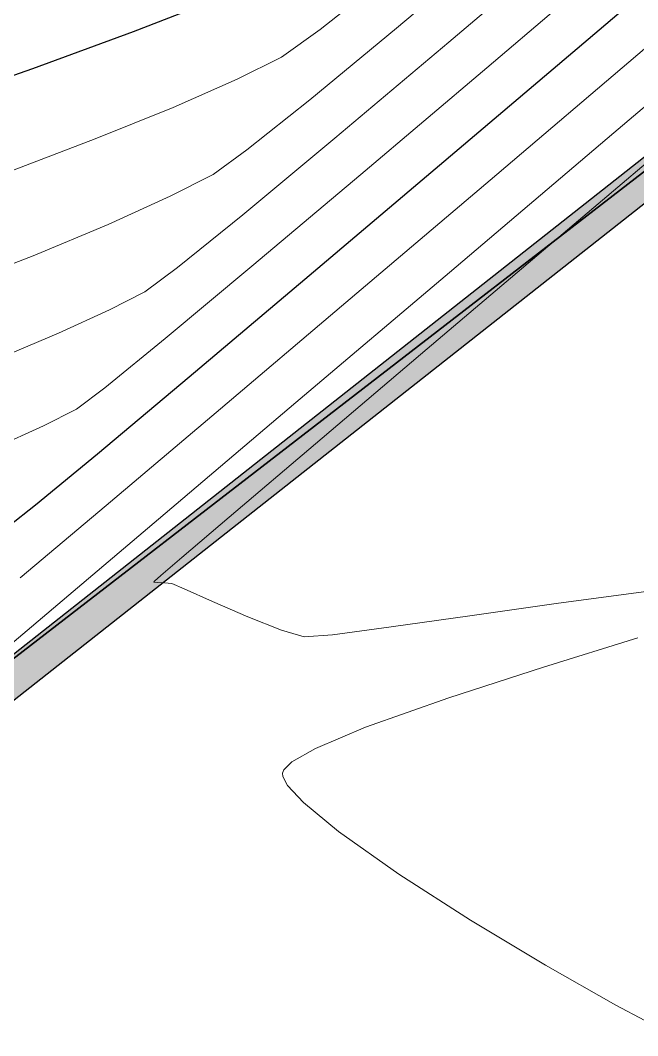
# Model space of a CAD drawing. Header units: millimetres. Extents: x 736950 to 740938, y 8500595 to 8502163.
# Drawn here: x 737748.32 to 737756.38, y 8501257.55 to 8501270.8 of the extents above; entities that cross this region are included whole.
import ezdxf

# ---------------------------------------------------------------- set-up
doc = ezdxf.new("R2010")
doc.units = ezdxf.units.MM
for name, color, linetype, lineweight in [('CONT-MJR', 80, 'Continuous', 30), ('CONT-MNR', 96, 'Continuous', 15), ('MURO PIEDRA', 252, 'Continuous', 30), ('PERIMETRO', 7, 'Continuous', 35), ('pista', 251, 'Continuous', 5)]:
    doc.layers.add(name, color=color, linetype=linetype, lineweight=lineweight)

msp = doc.modelspace()

# ---------------------------------------------------------------- hatches: boundary and pattern name
at = {"layer": 'pista'}
h = msp.add_hatch(dxfattribs=at)
h.set_pattern_fill('HONEY', color=256, scale=3, angle=9.94991650582834, style=0)
h.set_pattern_definition([(9.94991650582834, (1479841.21072825, -18.49207214638591), (0.4979252195647159, 0.4170677100899267), [0.375, -0.75]), (129.9499165058283, (1479841.21072825, -18.49207214638591), (-0.6101538418184378, 0.222682034283025), [0.3749999999999999, -0.7499999999999998]), (69.94991650582834, (1479841.21072825, -18.49207214638591), (-0.112228622253722, 0.6397497443729518), [-0.75, 0.375])])
h.paths.add_polyline_path([(737744.7999806425, 8501250.923935566), (737743.4751223363, 8501250.754223157), (737756.465848178, 8501242.026572531), (737763.5739612179, 8501242.006896213), (737770.002546867, 8501243.455222024), (737769.8468594846, 8501244.342704736), (737763.4750639071, 8501242.907173423), (737756.7405500773, 8501242.925815564)])
h.paths.add_polyline_path([(737794.2809870465, 8501256.017245878), (737809.7820272583, 8501263.709828075), (737823.391616501, 8501273.483615467), (737837.0791595323, 8501280.557800073), (737851.5530432165, 8501285.77819753), (737870.8510758049, 8501293.050216693, -0.9976846880626209), (737871.0089264096, 8501292.63424804), (737865.2748787645, 8501289.581801567, 0.7845063948290762), (737866.1540430214, 8501286.121818589), (737883.2588851704, 8501291.348365877), (737897.4188924351, 8501296.516943583), (737903.2981396064, 8501301.44146652, -0.5512150924587264), (737904.1219025984, 8501301.177325813), (737906.855912117, 8501297.98174819, 0.5618964424650519), (737910.2738656431, 8501298.536066804), (737914.22079628, 8501308.558674501), (737925.6412323939, 8501300.72656757, 0.340189525830376), (737928.7023693406, 8501300.894137181), (737936.9171069289, 8501306.117412793, -0.358727273887905), (737938.1716059428, 8501305.962964654), (737943.1732157968, 8501301.051021611, 0.3417074120720416), (737946.0555081918, 8501300.709858142), (737955.8779356404, 8501307.072689936), (737971.8320576148, 8501314.464803053), (737988.5677626224, 8501323.411181662), (738023.1375471824, 8501336.282937778), (738044.4246208373, 8501357.728329657), (738061.4456776979, 8501362.208386911), (738078.9085143938, 8501363.070318012), (738112.0997810266, 8501372.051506756), (738118.6561313582, 8501373.365123207), (738128.3493353954, 8501376.976906104), (738155.2251721952, 8501366.826195797), (738176.6167526407, 8501363.543890122), (738193.8053773039, 8501353.328603027), (738204.7313956148, 8501340.877429372), (738207.705198212, 8501335.751671141), (738214.35685511, 8501331.742925933), (738229.9282901662, 8501313.374534177), (738233.5603594936, 8501308.186787868), (738234.53883727, 8501308.358438132), (738230.6417003467, 8501313.924784988), (738214.9478837823, 8501332.43754055), (738208.3676942562, 8501336.403214611), (738205.4657963786, 8501341.405035153), (738194.387784551, 8501354.029418997), (738176.9261677533, 8501364.406946706), (738155.4549153853, 8501367.70147717), (738128.3514754312, 8501377.93815071), (738118.4090486554, 8501374.233504975), (738111.8936108743, 8501372.928085677), (738078.7671659255, 8501363.964436961), (738061.3074614278, 8501363.102660457), (738043.958527311, 8501358.536303693), (738022.6381405202, 8501337.057350922), (737988.196920163, 8501324.233464561), (737971.4304040315, 8501315.270615296), (737955.4419368334, 8501307.862588815), (737945.5806043665, 8501301.47455489, -0.3391433520832071), (737943.8038299843, 8501301.693147572), (737938.8116631231, 8501306.59581691, 0.3560082385246841), (737936.4342009705, 8501306.876887502), (737928.158540546, 8501301.61487459, -0.3502196171718997), (737926.1502499409, 8501301.468794718), (737914.5128481541, 8501309.44969617, 0.4302069892023044), (737913.4330382891, 8501309.014522241), (737909.4507249827, 8501298.90206584, -0.5704007069138802), (737907.5397775185, 8501298.566836312), (737904.9064502402, 8501301.644734057, 0.4931454261128044), (737902.7202336333, 8501302.131411942), (737896.9620044216, 8501297.308254998), (737882.9728831241, 8501292.20205278), (737866.0373022418, 8501287.027224885, -0.7384715771871906), (737865.6977918843, 8501288.787355538), (737871.5108758068, 8501291.881875956, 0.9119586051647783), (737870.5337161538, 8501293.892406015), (737851.2416702455, 8501286.62264278), (737836.7183275839, 8501281.384406622), (737822.9200107896, 8501274.252970394), (737809.3164408724, 8501264.483505804), (737793.8201376351, 8501256.79327439), (737778.9884914039, 8501246.402265295), (737769.846859484, 8501244.34270474), (737770.0025468671, 8501243.455222024), (737779.3594973255, 8501245.563292695)])
h.paths.add_polyline_path([(738260.5182952256, 8501271.251537092), (738234.538837269, 8501308.358438132), (738233.56035949, 8501308.186787868), (738259.6897886079, 8501270.86568047), (738269.3749442189, 8501234.589470252), (738274.5057655985, 8501215.583008338), (738279.7983711922, 8501189.602392923), (738280.7089290785, 8501189.641305126), (738275.382018582, 8501215.790318219), (738270.2441657205, 8501234.822827347)])
h = msp.add_hatch(dxfattribs=at)
h.set_pattern_fill('AR-CONC', color=256, scale=0.1, angle=9.94991650582834, style=0)
h.set_pattern_definition([(59.94991650582833, (1479841.21072825, -18.49207214638591), (0.7173147616177996, 0.06212513786334364), [0.07500000000000001, -0.8250000000000001]), (4.949916505828331, (1479841.21072825, -18.49207214638591), (-0.2666336227691331, 0.7169040729334506), [0.06, -0.66]), (110.4013165058283, (1479841.270504478, -18.48689504899085), (0.4506817424667108, 0.7790288530571421), [0.06374018999999999, -0.7011421119999998]), (56.13411650582835, (1479841.176170796, -18.29508031532168), (1.07978843215245, 0.02137619624183779), [0.1124999999999999, -1.237499999999998]), (106.5855165058283, (1479841.266153166, -18.29329902119935), (0.752289432321798, 1.120964142855684), [0.09561028799999993, -1.051712999999999]), (1.134116505828333, (1479841.176170796, -18.29508031532168), (0.7522885572049924, 1.12096473051034), [0.09000000000000001, -0.9900000000000001]), (30.94991650582834, (1479841.283306076, -18.32704954408109), (0.6574964912282043, -0.293425227292985), [0.07500000000000001, -0.8250000000000001]), (335.9499165058284, (1479841.283306076, -18.32704954408109), (0.1143589702920628, 0.7562849757157031), [0.06, -0.66]), (81.40131650582836, (1479841.338097435, -18.35150168277323), (0.7718558160208798, 0.4628591428967336), [0.06374019000000002, -0.701142112]), (47.44991650582834, (1479841.21072825, -18.49207214638591), (-0.04554285905854174, 0.3299879209740469), [0, -0.652, 0, -0.67, 0, -0.6625000000000001]), (17.44991650582834, (1479841.21072825, -18.49207214638591), (0.1909634295804004, 0.4339344980096552), [0, -0.3819999999999997, 0, -0.6369999999999993, 0, -0.2524999999999997]), (337.4499165058283, (1479840.991082356, -18.53060370869935), (0.5296904964497462, 0.07002209344786473), [0, -0.25, 0, -0.7799999999999999, 0, -1.035]), (327.4499165058284, (1479840.892586439, -18.5478824339807), (0.557117696670718, 0.1993664657265957), [0, -0.325, 0, -0.518, 0, -0.735])])
h.paths.add_polyline_path([(737772.2640035325, 8501280.865718462), (737771.9702577812, 8501281.246693114), (737764.4177360322, 8501275.290962253), (737764.5114265613, 8501274.75688734)])
h.paths.add_polyline_path([(737744.8808927487, 8501259.884693416), (737750.9641400306, 8501252.686534798), (737751.1211655234, 8501252.896829817), (737751.2855648, 8501252.72363086), (737751.6878458414, 8501253.034820454), (737745.6801080311, 8501259.918293005), (737764.5114265617, 8501274.756887337), (737764.4177360322, 8501275.290962253)])

# ---------------------------------------------------------------- linework, layer by layer
at = {"layer": 'CONT-MJR', "extrusion": (-0.6480624171065235, 0.7615872264777361, 0), "elevation": 5996347.300613008}
msp.add_lwpolyline([(-6071221.971564095, 3640), (-6071219.286755318, 3640)], dxfattribs=at)
at = {"layer": 'CONT-MJR', "extrusion": (0.3638153592699375, -0.9314710861638629, 0), "elevation": -7650283.103518699}
msp.add_lwpolyline([(3780086.72031535, 3635), (3780085.44161602, 3635)], dxfattribs=at)
at = {"layer": 'CONT-MJR'}
for points, elevation in [([(737749.7962708898, 8501270.6549082), (737748.4852305088, 8501270.172041)], 3635), ([(737752.0387681914, 8501267.420757143), (737750.5279737931, 8501266.14505475)], 3640), ([(737748.5240557318, 8501264.474533297), (737748.169146087, 8501264.198760543)], 3640)]:
    msp.add_lwpolyline(points, dxfattribs=dict(at, elevation=elevation))
at = {"layer": 'CONT-MJR', "extrusion": (0.6474734698687983, -0.762087990861986, 0), "elevation": -6001038.933328804}
msp.add_lwpolyline([(6066581.928739649, 3640), (6066579.388548474, 3640)], dxfattribs=at)
at = {"layer": 'CONT-MJR', "extrusion": (0.3292403480319783, -0.9442461507614325, 0), "elevation": -7784395.068495339}
msp.add_lwpolyline([(3495577.317565642, 3635.000000000003), (3495575.904727777, 3635.000000000003)], dxfattribs=at)
at = {"layer": 'CONT-MJR', "extrusion": (0.6465825984463511, -0.7628439836469608, 0), "elevation": -6008123.075062675}
msp.add_lwpolyline([(6059563.58756872, 3640.000000000003), (6059561.283198053, 3640.000000000003)], dxfattribs=at)
at = {"layer": 'CONT-MJR', "extrusion": (0.6426076085788431, -0.7661954459513451, 0), "elevation": -6039547.302652279}
msp.add_lwpolyline([(6028239.402147636, 3640.000000000009), (6028237.843006952, 3640.000000000009)], dxfattribs=at)
at = {"layer": 'CONT-MJR', "extrusion": (0.6369063898553531, -0.7709411459777076, 0), "elevation": -6084097.827178825}
msp.add_lwpolyline([(5983271.408030346, 3640), (5983270.358259456, 3640)], dxfattribs=at)
at = {"layer": 'CONT-MNR', "extrusion": (0.6467330005025594, -0.7627164781627288, 0), "elevation": -6006929.305921528}
msp.add_lwpolyline([(6060751.4782591, 3638.000000000006), (6060749.256642222, 3638.000000000006)], dxfattribs=at)
at = {"layer": 'CONT-MNR'}
for points, elevation in [([(737754.6119281654, 8501271.861639673), (737753.2318694381, 8501270.702470371)], 3637), ([(737756.2147670911, 8501271.717688797), (737754.4107389419, 8501270.184201302)], 3639), ([(737752.2371492917, 8501270.684004026), (737751.7312756972, 8501270.324653283)], 3636), ([(737756.4711967341, 8501270.430807544), (737754.4566553248, 8501268.719033951)], 3641), ([(737750.3176402196, 8501269.668041967), (737749.3032101777, 8501269.256231086)], 3636), ([(737757.2602169992, 8501269.593083415), (737755.3529480053, 8501267.974224139)], 3643), ([(737750.2802574692, 8501268.50747406), (737749.4690634486, 8501268.139919283)], 3637), ([(737750.3776373928, 8501267.578094402), (737749.9502108921, 8501267.261706913)], 3638), ([(737749.4881951972, 8501267.02493681), (737748.821235962, 8501266.71991881)], 3638), ([(737748.6272729071, 8501265.511042073), (737747.9931316548, 8501265.226264536)], 3639), ([(737749.4453728768, 8501264.471889788), (737748.3247752867, 8501263.528468354)], 3641), ([(737750.1595184234, 8501263.557920406), (737750.0758911892, 8501263.48557281)], 3643), ([(737750.0653651194, 8501263.47591891), (737750.072334609, 8501263.47203091)], 3643), ([(737750.072334609, 8501263.47203091), (737750.1131188986, 8501263.466433963)], 3643), ([(737750.3025213911, 8501263.455308627), (737750.4629018824, 8501263.38416963)], 3643), ([(737755.346902185, 8501263.195311606), (737756.4894033892, 8501263.350189935)], 3643), ([(737748.6129289747, 8501263.009233564), (737747.4398352662, 8501262.016821919)], 3642), ([(737752.396303303, 8501262.785833634), (737753.1626405799, 8501262.886300076)], 3643), ([(737752.0307771266, 8501262.757171243), (737752.396303303, 8501262.785833634)], 3643), ([(737756.380506417, 8501262.745909996), (737755.1503435273, 8501262.361374626)], 3643), ([(737753.9147033158, 8501261.961318254), (737752.830813912, 8501261.576948432)], 3643), ([(737752.178620273, 8501261.301718362), (737751.8676724616, 8501261.124603253)], 3643), ([(737751.7640972089, 8501261.024227345), (737751.7472000443, 8501260.98009862)], 3643), ([(737751.8676724616, 8501261.124603253), (737751.7640972089, 8501261.024227345)], 3643), ([(737753.2647471196, 8501259.6596683), (737754.2005207393, 8501259.059678633)], 3643)]:
    msp.add_lwpolyline(points, dxfattribs=dict(at, elevation=elevation))
at = {"layer": 'CONT-MNR', "extrusion": (0.6222871405410282, -0.7827890614445701, 0), "elevation": -6195607.969734377}
msp.add_lwpolyline([(5867736.934646173, 3636.000000000013), (5867735.806210866, 3636.000000000013)], dxfattribs=at)
at = {"layer": 'CONT-MNR', "extrusion": (0.6472853947395732, -0.762247740407825, 0), "elevation": -6002534.613332151}
msp.add_lwpolyline([(6065103.28942855, 3642.000000000003), (6065100.373888981, 3642.000000000003)], dxfattribs=at)
at = {"layer": 'CONT-MNR', "extrusion": (0.6372499546539285, -0.77065718402774, 0), "elevation": -6081432.126668759}
msp.add_lwpolyline([(5985989.197829882, 3637.000000000007), (5985987.730292037, 3637.000000000007)], dxfattribs=at)
at = {"layer": 'CONT-MNR', "extrusion": (-0.6440869296739438, 0.7649523037570332, 0), "elevation": 6027888.813238287}
msp.add_lwpolyline([(-6039903.781805205, 3638.000000000003), (-6039901.84203581, 3638.000000000003)], dxfattribs=at)
at = {"layer": 'CONT-MNR', "extrusion": (0.4481671928660512, -0.8939497565515435, 0), "elevation": -7269072.414664771}
msp.add_lwpolyline([(4469503.437764717, 3636.000000000013), (4469502.7907409, 3636.000000000013)], dxfattribs=at)
at = {"layer": 'CONT-MNR', "extrusion": (-0.6463444540102036, 0.7630457697741676, 0), "elevation": 6010014.779959382}
msp.add_lwpolyline([(-6057689.217847401, 3639), (-6057687.063529763, 3639)], dxfattribs=at)
at = {"layer": 'CONT-MNR', "extrusion": (0.4019447483903954, -0.9156639226492337, 0), "elevation": -7487771.065939429}
msp.add_lwpolyline([(4092572.959662576, 3636.000000000003), (4092572.047506192, 3636.000000000003)], dxfattribs=at)
at = {"layer": 'CONT-MNR', "extrusion": (0.624999551894571, -0.7806251085710639, 0), "elevation": -6175209.902604067}
msp.add_lwpolyline([(5889197.60895035, 3637.000000000006), (5889196.560750469, 3637.000000000006)], dxfattribs=at)
at = {"layer": 'CONT-MNR', "extrusion": (0.3562520223701718, -0.934389906065537, 0), "elevation": -7680675.500496796}
msp.add_lwpolyline([(3717939.867372165, 3636.000000000011), (3717938.672998357, 3636.000000000011)], dxfattribs=at)
at = {"layer": 'CONT-MNR', "extrusion": (0.6394806070270755, -0.7688072276170944, 0), "elevation": -6064058.884706095}
msp.add_lwpolyline([(6003586.2323288, 3638.000000000004), (6003584.668286178, 3638.000000000004)], dxfattribs=at)
at = {"layer": 'CONT-MNR', "extrusion": (0.6472275678598087, -0.7622968420518851, 0), "elevation": -6002994.701764604}
msp.add_lwpolyline([(6064644.997045168, 3642.000000000006), (6064642.182546016, 3642.000000000006)], dxfattribs=at)
at = {"layer": 'CONT-MNR', "extrusion": (0.5852768053935435, -0.8108335594117502, 0), "elevation": -6461325.579843614}
msp.add_lwpolyline([(5573789.126225792, 3637), (5573788.58122317, 3637)], dxfattribs=at)
at = {"layer": 'CONT-MNR', "extrusion": (0.4541472845240804, -0.8909266209735818, 0), "elevation": -7238959.138917186}
msp.add_lwpolyline([(4518110.001095893, 3637.000000000013), (4518109.371991529, 3637.000000000013)], dxfattribs=at)
at = {"layer": 'CONT-MNR', "extrusion": (-0.6442666956263805, 0.7648009054039261, 0), "elevation": 6026468.531710584}
msp.add_lwpolyline([(-6041318.337191668, 3639.00000000001), (-6041316.48005129, 3639.00000000001)], dxfattribs=at)
at = {"layer": 'CONT-MNR', "extrusion": (0.6471566309842198, -0.7623570652739793, 0), "elevation": -6003559.583085552}
msp.add_lwpolyline([(6064084.745770099, 3641), (6064082.274975605, 3641)], dxfattribs=at)
at = {"layer": 'CONT-MNR', "extrusion": (0.6296558051933976, -0.7768742285507058, 0), "elevation": -6139886.883372213}
msp.add_lwpolyline([(5926012.832069941, 3638), (5926011.737539601, 3638)], dxfattribs=at)
at = {"layer": 'CONT-MNR', "extrusion": (0.3861955300998539, -0.922416940721978, 0), "elevation": -7556798.202595729}
msp.add_lwpolyline([(3963664.364089901, 3637.000000000013), (3963663.304630765, 3637.000000000013)], dxfattribs=at)
at = {"layer": 'CONT-MNR', "extrusion": (0.6472948659266864, -0.7622396975656367, 0), "elevation": -6002458.677323872}
msp.add_lwpolyline([(6065173.530690769, 3643.000000000013), (6065171.277550161, 3643.000000000013)], dxfattribs=at)
at = {"layer": 'CONT-MNR', "extrusion": (0.361530355029404, -0.9323603393497136, 0), "elevation": -7659526.392191999}
msp.add_lwpolyline([(3761313.775071761, 3637), (3761312.639574165, 3637)], dxfattribs=at)
at = {"layer": 'CONT-MNR', "extrusion": (-0.6406115968103504, 0.767865080617743, 0), "elevation": 6055214.459235362}
msp.add_lwpolyline([(-6012504.106319102, 3639.000000000007), (-6012502.630112876, 3639.000000000007)], dxfattribs=at)
at = {"layer": 'CONT-MNR', "extrusion": (0.6471093170617307, -0.7623972270226987, 0), "elevation": -6003935.341246052}
msp.add_lwpolyline([(6063710.960283884, 3642), (6063708.334202682, 3642)], dxfattribs=at)
at = {"layer": 'CONT-MNR', "extrusion": (0.456071049773952, -0.8899433676128417, 0), "elevation": -7229180.021596889}
msp.add_lwpolyline([(4533737.559602491, 3638), (4533737.040450698, 3638)], dxfattribs=at)
at = {"layer": 'CONT-MNR', "extrusion": (0.6465973326662459, -0.7628314947541797, 0), "elevation": -6008005.458599537}
msp.add_lwpolyline([(6059677.54214446, 3641.000000000004), (6059675.325404471, 3641.000000000004)], dxfattribs=at)
at = {"layer": 'CONT-MNR', "extrusion": (0.3894107167795223, -0.9210642179876813, 0), "elevation": -7542925.286005987}
msp.add_lwpolyline([(3989998.408040522, 3638.000000000013), (3989997.535820939, 3638.000000000013)], dxfattribs=at)
at = {"layer": 'CONT-MNR', "extrusion": (0.6326535896481068, -0.7744349136663228, 0), "elevation": -6116937.383303911}
msp.add_lwpolyline([(5949696.384958339, 3639), (5949695.373386361, 3639)], dxfattribs=at)
at = {"layer": 'CONT-MNR', "extrusion": (0.6475384815109317, -0.7620327518962139, 0), "elevation": -6000519.648750871}
msp.add_lwpolyline([(6067089.643639253, 3643), (6067087.73094434, 3643)], dxfattribs=at)
at = {"layer": 'CONT-MNR', "extrusion": (0.6026609287153444, -0.79799737154953, 0), "elevation": -6339375.1741059}
msp.add_lwpolyline([(5712102.97432441, 3639), (5712102.510725158, 3639)], dxfattribs=at)
at = {"layer": 'CONT-MNR', "extrusion": (-0.6469028941697422, 0.7625723870655241, 0), "elevation": 6005576.712215303}
msp.add_lwpolyline([(-6062082.702985812, 3642.000000000013), (-6062080.352699975, 3642.000000000013)], dxfattribs=at)
at = {"layer": 'CONT-MNR', "extrusion": (-0.4521390336333519, 0.8919474728172613, 0), "elevation": 7249117.336923023}
msp.add_lwpolyline([(-4501787.481281752, 3639.000000000011), (-4501786.996493584, 3639.000000000011)], dxfattribs=at)
at = {"layer": 'CONT-MNR', "extrusion": (-0.6456892039049684, 0.7636003221323104, 0), "elevation": 6015211.437202871}
msp.add_lwpolyline([(-6052522.284603458, 3641.000000000013), (-6052520.403179777, 3641.000000000013)], dxfattribs=at)
at = {"layer": 'CONT-MNR', "extrusion": (0.6479267175915966, -0.761702677316405, 0), "elevation": -5997427.175172573}
msp.add_lwpolyline([(6070144.71561612, 3643.000000000004), (6070143.235277556, 3643.000000000004)], dxfattribs=at)
at = {"layer": 'CONT-MNR', "extrusion": (0.6486364757263527, -0.7610983657565538, 0), "elevation": -5991766.138062348}
msp.add_lwpolyline([(6075731.245294978, 3643.000000000006), (6075730.434084306, 3643.000000000006)], dxfattribs=at)
at = {"layer": 'CONT-MNR', "extrusion": (0.6465442711395246, -0.7628764680186833, 0), "elevation": -6008426.35895163}
msp.add_lwpolyline([(6059255.939300559, 3642.000000000013), (6059253.952187261, 3642.000000000013)], dxfattribs=at)
at = {"layer": 'CONT-MNR', "extrusion": (0.6501154701696694, -0.7598354265537175, 0), "elevation": -5979938.429954964}
msp.add_lwpolyline([(6087372.022049972, 3643.000000000013), (6087371.662141462, 3643.000000000013)], dxfattribs=at)
at = {"layer": 'CONT-MNR', "extrusion": (-0.6759149486518985, 0.7369796348535702, 0), "elevation": 5766601.754727519}
msp.add_lwpolyline([(-6289837.853870693, 3643.000000000013), (-6289837.839587978, 3643.000000000013)], dxfattribs=at)
at = {"layer": 'CONT-MNR', "extrusion": (-0.05280806622347325, -0.9986046806127726, 0), "elevation": -8528360.645533284}
msp.add_lwpolyline([(287785.4319644962, 3643.000000000011), (287785.5267838992, 3643.000000000011)], dxfattribs=at)
at = {"layer": 'CONT-MNR', "extrusion": (-0.06446029887115334, -0.99792027230107, 0), "elevation": -8531138.747217542}
msp.add_lwpolyline([(188221.9047579494, 3643.000000000013), (188221.9996707358, 3643.000000000013)], dxfattribs=at)
at = {"layer": 'CONT-MNR', "extrusion": (-0.4086208622939794, -0.9127042187357989, 0), "elevation": -8060599.185624558}
msp.add_lwpolyline([(-2800445.614762793, 3643.000000000013), (-2800445.210509587, 3643.000000000013)], dxfattribs=at)
at = {"layer": 'CONT-MNR', "extrusion": (-0.3966098633266614, -0.9179872636981447, 0), "elevation": -8096650.616967497}
msp.add_lwpolyline([(-2694438.975949724, 3643), (-2694438.473111659, 3643)], dxfattribs=at)
at = {"layer": 'CONT-MNR', "extrusion": (0.1402444703912461, -0.9901169064937124, 0), "elevation": -8313778.308326174}
msp.add_lwpolyline([(1922718.0299551, 3643), (1922719.196307056, 3643)], dxfattribs=at)
at = {"layer": 'CONT-MNR', "extrusion": (-0.3687511777503334, -0.9295281431499223, 0), "elevation": -8174209.887345861}
msp.add_lwpolyline([(-2449090.160905011, 3643.000000000011), (-2449089.689389997, 3643.000000000011)], dxfattribs=at)
at = {"layer": 'CONT-MNR', "extrusion": (0.1398891670945073, -0.9901671681739429, 0), "elevation": -8314467.722586873}
msp.add_lwpolyline([(1919733.544279161, 3643.000000000013), (1919734.583938773, 3643.000000000013)], dxfattribs=at)
at = {"layer": 'CONT-MNR', "extrusion": (-0.2838214763733004, -0.9588771399659501, 0), "elevation": -8361056.389267986}
msp.add_lwpolyline([(-1705427.701352461, 3643.000000000013), (-1705427.389502057, 3643.000000000013)], dxfattribs=at)
at = {"layer": 'CONT-MNR', "extrusion": (0.3080226986821358, -0.9513790081227219, 0), "elevation": -7860677.220780163}
msp.add_lwpolyline([(3320466.537926733, 3643), (3320465.239138132, 3643)], dxfattribs=at)
at = {"layer": 'CONT-MNR', "extrusion": (0.3888034905073532, -0.9213207073377319, 0), "elevation": -7545547.453585085}
msp.add_lwpolyline([(3985027.134759483, 3643.000000000003), (3985026.426869566, 3643.000000000003)], dxfattribs=at)
at = {"layer": 'CONT-MNR', "extrusion": (0.9955866068775856, 0.09384725998118348, 0), "elevation": 1532315.808080109}
msp.add_lwpolyline([(8394505.593336139, 3643), (8394505.547048254, 3643)], dxfattribs=at)
at = {"layer": 'CONT-MNR', "extrusion": (0.8869882899937755, 0.4617919157087076, 0), "elevation": 4580190.737200353}
msp.add_lwpolyline([(7199831.103989892, 3643.000000000013), (7199830.973841729, 3643.000000000013)], dxfattribs=at)
at = {"layer": 'CONT-MNR', "extrusion": (0.7366718470006173, 0.6762503898976319, 0), "elevation": 6292461.932895754}
msp.add_lwpolyline([(5763734.55878081, 3643.000000000003), (5763734.253731428, 3643.000000000003)], dxfattribs=at)
at = {"layer": 'CONT-MNR', "extrusion": (0.6365867355095021, 0.7712051142033196, 0), "elevation": 7025858.795868115}
msp.add_lwpolyline([(4842831.599911544, 3643), (4842831.007157094, 3643)], dxfattribs=at)
at = {"layer": 'CONT-MNR', "extrusion": (0.5762873790411647, 0.8172471209847515, 0), "elevation": 7372787.876927909}
msp.add_lwpolyline([(4296242.882471196, 3643), (4296241.916206947, 3643)], dxfattribs=at)
at = {"layer": 'CONT-MNR', "extrusion": (-0.5150243955592708, -0.8571755199367327, 0), "elevation": -7667032.565791409}
msp.add_lwpolyline([(-3745970.968286895, 3643.000000000013), (-3745969.826662449, 3643.000000000013)], dxfattribs=at)
at = {"layer": 'CONT-MNR', "extrusion": (-0.4933916116941279, -0.8698072875699945, 0), "elevation": -7758458.789061679}
msp.add_lwpolyline([(-3552744.787569597, 3643.00000000001), (-3552743.732079017, 3643.00000000001)], dxfattribs=at)
at = {"layer": 'CONT-MNR', "extrusion": (-0.4670489868620657, -0.8842314424804844, 0), "elevation": -7861647.818594901}
msp.add_lwpolyline([(-3318156.775045024, 3643.000000000003), (-3318155.9220147, 3643.000000000003)], dxfattribs=at)
at = {"layer": 'MURO PIEDRA'}
msp.add_lwpolyline([(737772.2640035324, 8501280.865718462), (737771.9702577821, 8501281.246693112), (737744.8808927482, 8501259.884693416), (737750.9641400307, 8501252.686534798), (737751.1211655231, 8501252.896829816), (737751.2855647998, 8501252.72363086), (737751.6878458419, 8501253.034820454), (737745.6801080306, 8501259.918293007)], close=True, dxfattribs=at)
at = {"layer": 'PERIMETRO', "ltscale": 0.3}
msp.add_line((737772.0287148635, 8501280.855851732), (737744.8808927481, 8501259.884693414), dxfattribs=at)

doc.saveas('drawing.dxf')
